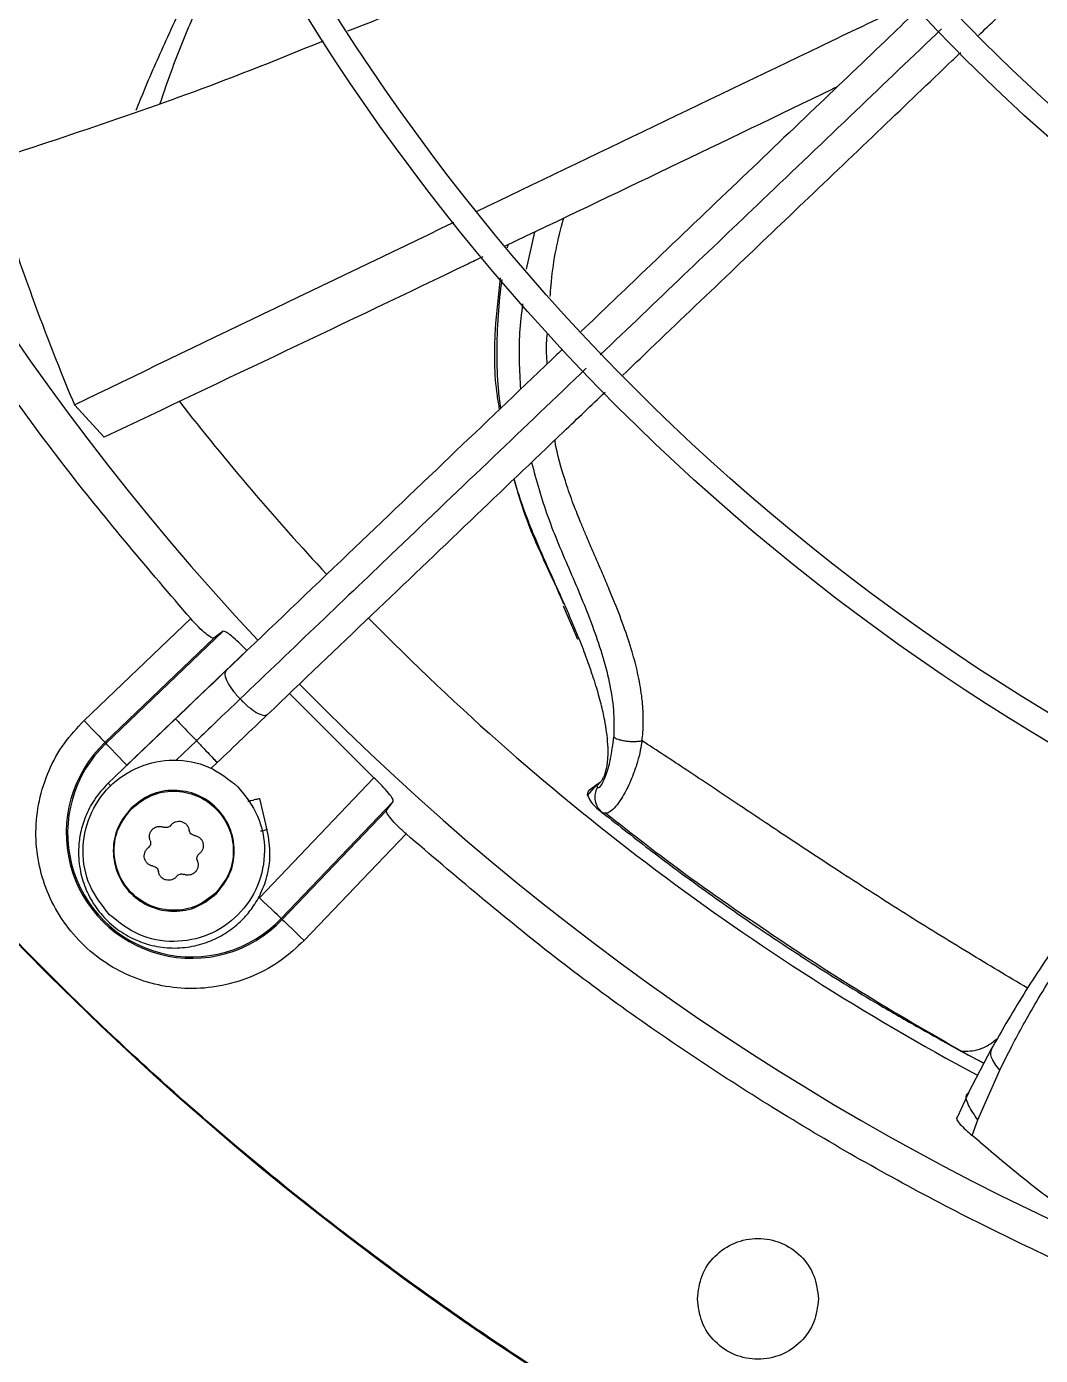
# Model space of a CAD drawing. Header units: inches. Extents: x 1229 to 1453, y -1023 to -720.
# Drawn here: x 1305.8 to 1309.77, y -875.03 to -869.83 of the extents above; entities that cross this region are included whole.
import ezdxf

# ---------------------------------------------------------------- set-up
doc = ezdxf.new("R2010")
doc.units = ezdxf.units.IN
doc.header["$MEASUREMENT"] = 0

msp = doc.modelspace()

# ---------------------------------------------------------------- linework, layer by layer
at = {"color": 18, "linetype": 'Continuous', "lineweight": 25, "true_color": 0x000000}
for p, q in [((1307.7887, -870.6366), (1307.7563, -870.7815)), ((1307.6834, -870.6983), (1307.6858, -870.686)), ((1305.9904, -871.3117), (1306.1063, -871.439)), ((1307.9013, -872.0977), (1307.9563, -872.2278)), ((1306.0283, -872.5464), (1306.4451, -872.148)), ((1306.1099, -872.6318), (1306.536, -872.2245)), ((1306.5722, -872.1976), (1306.1138, -872.6358)), ((1306.5722, -872.1976), (1306.536, -872.2245)), ((1306.6641, -872.2732), (1306.1954, -872.7212)), ((1307.1615, -872.7706), (1306.8315, -872.4406)), ((1306.3858, -872.5399), (1306.121, -872.7929)), ((1306.1138, -872.6358), (1306.1099, -872.6318)), ((1306.4674, -872.6253), (1306.3877, -872.7015)), ((1306.5239, -872.7346), (1306.549, -872.7107)), ((1306.7135, -873.2393), (1307.1615, -872.7706)), ((1307.9963, -872.8396), (1308.0317, -872.7997)), ((1308.0373, -872.7935), (1308.0001, -872.8216)), ((1308.0317, -872.7997), (1308.0348, -872.7973)), ((1308.0317, -872.7997), (1308.0355, -872.8076)), ((1308.0439, -872.7882), (1308.0407, -872.7901)), ((1306.7445, -872.974), (1306.7147, -872.8518)), ((1307.9963, -872.8396), (1307.9954, -872.8357)), ((1307.237, -872.8625), (1306.7988, -873.3209)), ((1307.2101, -872.8987), (1306.8028, -873.3247)), ((1307.2101, -872.8987), (1307.237, -872.8625)), ((1308.0315, -872.8884), (1308.0547, -872.907)), ((1308.0493, -872.9023), (1308.0568, -872.9071)), ((1307.2866, -872.9896), (1306.8882, -873.4063)), ((1306.8028, -873.3247), (1306.7988, -873.3209)), ((1309.3631, -873.7867), (1309.4486, -873.8353)), ((1309.4486, -873.8352), (1309.5447, -873.8866)), ((1309.4489, -873.8346), (1309.4568, -873.8387)), ((1309.5748, -873.8289), (1309.4837, -874.0035)), ((1309.5219, -874.1081), (1309.6073, -873.9134)), ((1309.4846, -874.0016), (1309.442, -874.0954)), ((1309.4988, -874.1688), (1309.5219, -874.1081)), ((1309.5294, -874.1933), (1309.4988, -874.1688))]:
    msp.add_line(p, q, dxfattribs=at)
at = {"color": 18, "linetype": 'Continuous', "lineweight": 25, "true_color": 0x000000, "flags": 128}
for points in [[(1306.0283, -872.5464), (1306.0441, -872.5629), (1306.0592, -872.5788), (1306.0732, -872.5934), (1306.0855, -872.6063), (1306.0957, -872.6169), (1306.1033, -872.6249), (1306.1081, -872.6299), (1306.1099, -872.6318)], [(1306.1954, -872.7212), (1306.1796, -872.7047), (1306.1645, -872.6889), (1306.1505, -872.6742), (1306.1382, -872.6614), (1306.128, -872.6507), (1306.1204, -872.6428), (1306.1156, -872.6377), (1306.1138, -872.6358)], [(1306.7988, -873.3209), (1306.7969, -873.3191), (1306.7919, -873.3143), (1306.7839, -873.3066), (1306.7733, -873.2965), (1306.7604, -873.2842), (1306.7458, -873.2702), (1306.7299, -873.255), (1306.7135, -873.2393)], [(1306.8028, -873.3247), (1306.8047, -873.3265), (1306.8098, -873.3314), (1306.8177, -873.339), (1306.8284, -873.3491), (1306.8412, -873.3614), (1306.8559, -873.3754), (1306.8717, -873.3906), (1306.8882, -873.4063)]]:
    msp.add_lwpolyline(points, dxfattribs=at)
at = {"color": 18, "linetype": 'Continuous', "lineweight": 25, "true_color": 0x000000}
for radius in [11.7126, 8.5704, 8.472, 6.6478, 6.5493, 4.7037, 4.6053]:
    msp.add_circle((1314.1739, -865.2608), radius, dxfattribs=at)
for centre, radius, start, end in [((1314.1739, -865.2608), 10.2157, 134.36248, 223.03765), ((1314.1739, -865.2608), 12.9331, 193.26667, 248.51312), ((1314.1739, -865.2608), 9.8425, 217.84433, 223.01247), ((1314.1739, -865.2608), 9.8425, 224.38828, 241.78244), ((1314.1739, -865.2608), 10.2157, 224.36307, 313.03719), ((1306.4486, -872.9861), 0.4901, 133.7094, 316.2906), ((1306.4486, -872.9861), 0.4845, 133.7094, 316.2906)]:
    msp.add_arc(centre, radius, start, end, dxfattribs=at)
for points, knots in [([(1325.8834, -865.2608), (1325.8786, -865.5163), (1325.8689, -866.0272), (1325.7909, -866.7903), (1325.6667, -867.5468), (1325.4924, -868.2936), (1325.2699, -869.0274), (1324.9998, -869.745), (1324.6833, -870.4435), (1324.3218, -871.1197), (1323.9169, -871.7709), (1323.4703, -872.3942), (1322.9838, -872.9869), (1322.4597, -873.5466), (1321.9, -874.0708), (1321.3073, -874.5572), (1320.684, -875.0039), (1320.0328, -875.4088), (1319.3565, -875.7703), (1318.6581, -876.0867), (1317.9404, -876.3568), (1317.2067, -876.5794), (1316.4599, -876.7535), (1315.7033, -876.8784), (1314.9402, -876.9536), (1314.1739, -876.9787), (1313.4075, -876.9536), (1312.6444, -876.8784), (1311.8878, -876.7535), (1311.141, -876.5794), (1310.4073, -876.3568), (1309.6896, -876.0867), (1308.9912, -875.7702), (1308.3149, -875.4088), (1307.6637, -875.0039), (1307.0405, -874.5572), (1306.4477, -874.0708), (1305.8881, -873.5466), (1305.3639, -872.9869), (1304.8774, -872.3942), (1304.4308, -871.7709), (1304.0259, -871.1197), (1303.6644, -870.4435), (1303.3479, -869.745), (1303.0778, -869.0274), (1302.8553, -868.2936), (1302.681, -867.5468), (1302.5568, -866.7903), (1302.4788, -866.0272), (1302.4692, -865.5163), (1302.4643, -865.2608)], [0, 0, 0, 0, 0.020833, 0.041667, 0.0625, 0.083333, 0.104167, 0.125, 0.145833, 0.166667, 0.1875, 0.208333, 0.229167, 0.25, 0.270833, 0.291667, 0.3125, 0.333333, 0.354167, 0.375, 0.395833, 0.416667, 0.4375, 0.458333, 0.479167, 0.5, 0.520833, 0.541667, 0.5625, 0.583333, 0.604167, 0.625, 0.645833, 0.666667, 0.6875, 0.708333, 0.729167, 0.75, 0.770833, 0.791667, 0.8125, 0.833333, 0.854167, 0.875, 0.895833, 0.916667, 0.9375, 0.958333, 0.979167, 1, 1, 1, 1]), ([(1306.4451, -872.148), (1306.2819, -871.957), (1305.9556, -871.5749), (1305.5206, -870.9586), (1305.1285, -870.3147), (1304.7851, -869.6434), (1304.4911, -868.949), (1304.2486, -868.2351), (1304.0584, -867.5054), (1303.9228, -866.7639), (1303.8375, -866.0143), (1303.8269, -865.512), (1303.8217, -865.2608)], [0, 0, 0, 0, 0.1, 0.2, 0.3, 0.4, 0.5, 0.6, 0.7, 0.8, 0.9, 1, 1, 1, 1]), ([(1309.5238, -869.8679), (1309.5715, -869.8223), (1309.6931, -869.7061), (1309.9009, -869.5075), (1310.1369, -869.282), (1310.3659, -869.0631), (1310.5679, -868.8701), (1310.7292, -868.7159), (1310.8237, -868.6257), (1310.859, -868.5919)], [0, 0, 0, 0, 0.107797, 0.274517, 0.468021, 0.638557, 0.78875, 0.92088, 1, 1, 1, 1]), ([(1307.0597, -869.8502), (1307.2223, -869.7862), (1307.6971, -869.5994), (1308.2605, -869.3447), (1308.6535, -869.1406), (1308.7489, -869.0911)], [0, 0, 0, 0, 0.282847, 0.825958, 1, 1, 1, 1]), ([(1306.6273, -869.3181), (1306.6039, -869.3627), (1306.5555, -869.4547), (1306.4829, -869.6004), (1306.4152, -869.7415), (1306.3562, -869.8693), (1306.3074, -869.9785), (1306.2659, -870.0745), (1306.2415, -870.1353), (1306.2309, -870.1617)], [0, 0, 0, 0, 0.162065, 0.334016, 0.522299, 0.662138, 0.782984, 0.905809, 1, 1, 1, 1]), ([(1306.3257, -870.1336), (1306.3416, -870.0869), (1306.3808, -869.9713), (1306.4739, -869.7474), (1306.5658, -869.5407), (1306.6383, -869.4081), (1306.656, -869.3757)], [0, 0, 0, 0, 0.183146, 0.453263, 0.866217, 1, 1, 1, 1]), ([(1307.5621, -870.5558), (1308.0248, -870.3334), (1308.5916, -870.061), (1309.1601, -869.7885), (1309.2645, -869.7384)], [0, 0, 0, 0, 0.816319, 1, 1, 1, 1]), ([(1309.2882, -869.7662), (1309.2513, -869.8015), (1309.1168, -869.9301), (1308.8743, -870.1618), (1308.5561, -870.4658), (1308.251, -870.7574), (1308.0545, -870.9452), (1307.9703, -871.0257)], [0, 0, 0, 0, 0.083548, 0.304273, 0.549894, 0.807023, 1, 1, 1, 1]), ([(1309.3794, -869.8424), (1309.2676, -869.9493), (1309.0339, -870.1727), (1308.6979, -870.4937), (1308.3651, -870.8117), (1308.1544, -871.0131), (1308.046, -871.1167)], [0, 0, 0, 0, 0.250239, 0.523314, 0.754844, 1, 1, 1, 1]), ([(1305.6488, -870.3637), (1305.9707, -870.258), (1306.414, -870.1125), (1306.8458, -869.9366), (1306.9639, -869.8885)], [0, 0, 0, 0, 0.726359, 1, 1, 1, 1]), ([(1308.1344, -871.1956), (1308.17, -871.1616), (1308.3096, -871.0281), (1308.5454, -870.8028), (1308.8475, -870.5141), (1309.1366, -870.2379), (1309.341, -870.0426), (1309.4435, -869.9446), (1309.4544, -869.9342)], [0, 0, 0, 0, 0.0814873, 0.3197252, 0.5373894, 0.7686628, 0.9752676, 1, 1, 1, 1]), ([(1308.9718, -870.0686), (1308.9656, -870.0716), (1308.533, -870.2812), (1308.1006, -870.4878), (1307.6745, -870.6914)], [0, 0, 0, 0, 0.014485, 1, 1, 1, 1]), ([(1305.6488, -870.3637), (1305.6661, -870.4194), (1305.6997, -870.5271), (1305.7515, -870.6818), (1305.806, -870.8372), (1305.8642, -870.9947), (1305.9266, -871.1561), (1305.9694, -871.2605), (1305.9904, -871.3117)], [0, 0, 0, 0, 0.173712, 0.335417, 0.485076, 0.663267, 0.834916, 1, 1, 1, 1]), ([(1305.9904, -871.3117), (1306.4823, -871.0749), (1306.9759, -870.8372), (1307.4713, -870.5994), (1307.473, -870.5986)], [0, 0, 0, 0, 0.996593, 1, 1, 1, 1]), ([(1307.85, -870.8885), (1307.8511, -870.8739), (1307.858, -870.7769), (1307.877, -870.6735), (1307.9018, -870.5873), (1307.9035, -870.5815)], [0, 0, 0, 0, 0.141269, 0.942004, 1, 1, 1, 1]), ([(1307.5869, -870.7335), (1307.5672, -870.7429), (1307.0731, -870.9802), (1306.5798, -871.2143), (1306.1063, -871.439)], [0, 0, 0, 0, 0.039923, 1, 1, 1, 1]), ([(1307.6524, -871.3295), (1307.6493, -871.3118), (1307.6317, -871.2109), (1307.6312, -871.0371), (1307.6482, -870.8828), (1307.6557, -870.8149)], [0, 0, 0, 0, 0.1066829, 0.6070023, 1, 1, 1, 1]), ([(1307.657, -871.325), (1307.6536, -871.2994), (1307.6443, -871.2295), (1307.6416, -871.1076), (1307.6449, -870.9654), (1307.6564, -870.8685), (1307.662, -870.8224)], [0, 0, 0, 0, 0.156377, 0.425494, 0.726552, 1, 1, 1, 1]), ([(1307.7422, -870.9174), (1307.7376, -870.955), (1307.7238, -871.0669), (1307.73, -871.1777), (1307.7342, -871.2513)], [0, 0, 0, 0, 0.336109, 1, 1, 1, 1]), ([(1307.8387, -871.1514), (1307.8368, -871.1248), (1307.8339, -871.0852), (1307.8377, -871.0452), (1307.839, -871.032)], [0, 0, 0, 0, 0.672927, 1, 1, 1, 1]), ([(1307.8985, -871.0943), (1307.8839, -871.1082), (1307.7362, -871.2494), (1307.4473, -871.5254), (1307.0226, -871.9313), (1306.7321, -872.209), (1306.582, -872.3524)], [0, 0, 0, 0, 0.032896, 0.333488, 0.65575, 1, 1, 1, 1]), ([(1307.9911, -871.1692), (1307.87, -871.2849), (1307.623, -871.521), (1307.2756, -871.8529), (1306.9456, -872.1683), (1306.7415, -872.3633), (1306.638, -872.4622)], [0, 0, 0, 0, 0.266548, 0.544123, 0.768951, 1, 1, 1, 1]), ([(1306.7452, -872.5231), (1306.8813, -872.3931), (1307.1452, -872.1409), (1307.5313, -871.7719), (1307.8351, -871.4816), (1308.0108, -871.3137), (1308.0649, -871.2621)], [0, 0, 0, 0, 0.311548, 0.603973, 0.878038, 1, 1, 1, 1]), ([(1308.2092, -872.6257), (1308.2103, -872.6145), (1308.2127, -872.5918), (1308.214, -872.5563), (1308.2137, -872.5193), (1308.2115, -872.4838), (1308.2057, -872.4303), (1308.1935, -872.3619), (1308.1696, -872.2713), (1308.1375, -872.175), (1308.106, -872.0948), (1308.0777, -872.0259), (1308.0519, -871.965), (1308.0222, -871.8965), (1307.9958, -871.8352), (1307.9782, -871.7935), (1307.9646, -871.7605), (1307.9514, -871.7276), (1307.9365, -871.6888), (1307.9221, -871.6488), (1307.8972, -871.5723), (1307.8769, -871.5066), (1307.8689, -871.4514), (1307.8686, -871.4496)], [0, 0, 0, 0, 0.0270423, 0.0552845, 0.0846831, 0.1152046, 0.1395977, 0.2120298, 0.2789941, 0.361372, 0.4537629, 0.4869631, 0.54233, 0.6152435, 0.670255, 0.7076151, 0.7275014, 0.7590064, 0.7959033, 0.8311815, 0.8648988, 0.9956318, 1, 1, 1, 1]), ([(1307.7768, -871.5373), (1307.7966, -871.6084), (1307.8373, -871.7549), (1307.9281, -871.9614), (1308.0172, -872.1733), (1308.0763, -872.357), (1308.1005, -872.5054), (1308.0993, -872.5759), (1308.0987, -872.6107)], [0, 0, 0, 0, 0.196215, 0.404211, 0.608038, 0.807201, 0.904799, 1, 1, 1, 1]), ([(1307.904, -872.0917), (1307.8888, -872.0575), (1307.84, -871.9472), (1307.7637, -871.7909), (1307.7245, -871.6566), (1307.7087, -871.6024)], [0, 0, 0, 0, 0.211327, 0.681394, 1, 1, 1, 1]), ([(1307.9639, -872.2288), (1307.9596, -872.2181), (1307.9484, -872.1906), (1307.9271, -872.1402), (1307.8969, -872.0713), (1307.8623, -871.9945), (1307.8302, -871.923), (1307.8044, -871.8638), (1307.7832, -871.8135), (1307.7593, -871.754), (1307.7351, -871.6871), (1307.7175, -871.6326), (1307.7102, -871.6049), (1307.7093, -871.6018)], [0, 0, 0, 0, 0.050654, 0.129517, 0.240157, 0.382651, 0.503208, 0.589188, 0.670392, 0.746815, 0.874475, 0.985894, 1, 1, 1, 1]), ([(1306.536, -872.2245), (1306.5331, -872.2245), (1306.5272, -872.2245), (1306.5047, -872.2078), (1306.476, -872.1815), (1306.4553, -872.1591), (1306.4451, -872.148)], [0, 0, 0, 0, 0.252798, 0.503601, 0.755766, 1, 1, 1, 1]), ([(1306.6641, -872.2732), (1306.6536, -872.2623), (1306.6325, -872.2403), (1306.6035, -872.2143), (1306.5809, -872.1976), (1306.5751, -872.1976), (1306.5722, -872.1976)], [0, 0, 0, 0, 0.244784, 0.49675, 0.747378, 1, 1, 1, 1]), ([(1308.0348, -872.7973), (1308.0372, -872.7955), (1308.0429, -872.7914), (1308.0505, -872.7825), (1308.0575, -872.7715), (1308.0641, -872.7573), (1308.0694, -872.7402), (1308.0736, -872.7179), (1308.0767, -872.6866), (1308.0764, -872.6438), (1308.0715, -872.5935), (1308.0627, -872.5401), (1308.0491, -872.4799), (1308.0344, -872.4278), (1308.0223, -872.3892), (1308.0142, -872.3646), (1308.0044, -872.3361), (1307.9928, -872.3037), (1307.9792, -872.2676), (1307.9695, -872.2421), (1307.964, -872.2289), (1307.9639, -872.2288)], [0, 0, 0, 0, 0.032636, 0.076037, 0.116202, 0.153152, 0.206735, 0.249654, 0.303413, 0.394056, 0.47299, 0.541348, 0.63507, 0.736494, 0.766177, 0.801543, 0.84258, 0.88927, 0.941595, 0.999521, 1, 1, 1, 1]), ([(1306.582, -872.3524), (1306.5499, -872.3831), (1306.4856, -872.4445), (1306.4191, -872.5081), (1306.3858, -872.5399)], [0, 0, 0, 0, 0.5, 1, 1, 1, 1]), ([(1306.582, -872.3524), (1306.5799, -872.357), (1306.5756, -872.3663), (1306.5867, -872.3949), (1306.6079, -872.4285), (1306.628, -872.451), (1306.638, -872.4622)], [0, 0, 0, 0, 0.257051, 0.5141, 0.757047, 1, 1, 1, 1]), ([(1306.638, -872.4622), (1306.6067, -872.4921), (1306.5507, -872.5456), (1306.4928, -872.6009), (1306.4674, -872.6253)], [0, 0, 0, 0, 0.559888, 1, 1, 1, 1]), ([(1306.638, -872.4622), (1306.6488, -872.4727), (1306.6703, -872.4938), (1306.7029, -872.5165), (1306.731, -872.5289), (1306.7405, -872.5251), (1306.7452, -872.5231)], [0, 0, 0, 0, 0.2429508, 0.4859025, 0.742956, 1, 1, 1, 1]), ([(1306.8882, -873.4063), (1306.8594, -873.4333), (1306.8007, -873.4881), (1306.6934, -873.5471), (1306.5759, -873.5852), (1306.4536, -873.5983), (1306.3336, -873.5872), (1306.2186, -873.5533), (1306.1112, -873.4971), (1306.0155, -873.4191), (1305.9376, -873.3234), (1305.8813, -873.216), (1305.8474, -873.1011), (1305.8364, -872.981), (1305.8495, -872.8588), (1305.8876, -872.7413), (1305.9466, -872.6339), (1306.0014, -872.5753), (1306.0283, -872.5464)], [0, 0, 0, 0, 0.060996, 0.124061, 0.187994, 0.25149, 0.313297, 0.373713, 0.436214, 0.500001, 0.563788, 0.626287, 0.686703, 0.74851, 0.812007, 0.87594, 0.939005, 1, 1, 1, 1]), ([(1306.3858, -872.5399), (1306.3871, -872.5412), (1306.3897, -872.5439), (1306.4092, -872.5644), (1306.4362, -872.5927), (1306.457, -872.6144), (1306.4674, -872.6253)], [0, 0, 0, 0, 0.257051, 0.514097, 0.757047, 1, 1, 1, 1]), ([(1306.549, -872.7107), (1306.5823, -872.6789), (1306.6488, -872.6152), (1306.7131, -872.5538), (1306.7452, -872.5231)], [0, 0, 0, 0, 0.5, 1, 1, 1, 1]), ([(1306.4674, -872.6253), (1306.4778, -872.6361), (1306.4985, -872.6579), (1306.5255, -872.6861), (1306.5451, -872.7066), (1306.5477, -872.7093), (1306.549, -872.7107)], [0, 0, 0, 0, 0.242948, 0.48591, 0.742952, 1, 1, 1, 1]), ([(1308.0355, -872.8076), (1308.0389, -872.8085), (1308.0457, -872.8104), (1308.0658, -872.7675), (1308.0874, -872.702), (1308.0949, -872.641), (1308.0987, -872.6107)], [0, 0, 0, 0, 0.244465, 0.494333, 0.747922, 1, 1, 1, 1]), ([(1308.2092, -872.6257), (1308.207, -872.6382), (1308.2023, -872.6661), (1308.191, -872.7102), (1308.1767, -872.753), (1308.161, -872.791), (1308.1453, -872.8232), (1308.1265, -872.8557), (1308.1058, -872.884), (1308.078, -872.9112), (1308.0639, -872.9087), (1308.0547, -872.907)], [0, 0, 0, 0, 0.072105, 0.161197, 0.268568, 0.350796, 0.43457, 0.526811, 0.651246, 0.771788, 1, 1, 1, 1]), ([(1308.0987, -872.6107), (1308.1007, -872.6122), (1308.1048, -872.6154), (1308.115, -872.6197), (1308.1281, -872.6235), (1308.1438, -872.6263), (1308.161, -872.628), (1308.1784, -872.6284), (1308.1947, -872.6276), (1308.2045, -872.6263), (1308.2092, -872.6257)], [0, 0, 0, 0, 0.114966, 0.238118, 0.367405, 0.50001, 0.632592, 0.761862, 0.885042, 1, 1, 1, 1]), ([(1309.7158, -873.5927), (1309.639, -873.5471), (1309.4783, -873.4517), (1309.2366, -873.3017), (1308.9964, -873.1475), (1308.7739, -873.0011), (1308.5723, -872.866), (1308.3876, -872.7425), (1308.2675, -872.6639), (1308.2092, -872.6257)], [0, 0, 0, 0, 0.149671, 0.313004, 0.476343, 0.62737, 0.758625, 0.882805, 1, 1, 1, 1]), ([(1306.1284, -873.3062), (1306.0994, -873.2697), (1306.0413, -873.1965), (1306.0159, -873.0552), (1306.043, -872.9167), (1306.1219, -872.7986), (1306.24, -872.7197), (1306.3785, -872.6926), (1306.5198, -872.718), (1306.593, -872.7761), (1306.6295, -872.8051)], [0, 0, 0, 0, 0.125, 0.25, 0.375, 0.5, 0.624999, 0.75, 0.874997, 1, 1, 1, 1]), ([(1306.1225, -872.7914), (1306.1035, -872.8121), (1306.0675, -872.8513), (1306.0332, -872.9186), (1306.0139, -872.9816), (1306.0048, -873.0506), (1306.0091, -873.1242), (1306.0312, -873.2019), (1306.0678, -873.2715), (1306.119, -873.3328), (1306.1823, -873.3821), (1306.2546, -873.4169), (1306.3326, -873.4356), (1306.4123, -873.4373), (1306.4885, -873.4227), (1306.5462, -873.3989), (1306.5876, -873.3742), (1306.6193, -873.3511), (1306.6535, -873.3197), (1306.6896, -873.276), (1306.7234, -873.218), (1306.7485, -873.1448), (1306.7598, -873.057), (1306.7481, -872.9962), (1306.742, -872.9642)], [0, 0, 0, 0, 0.0533824, 0.1009312, 0.1426403, 0.1785036, 0.2332098, 0.2817654, 0.3315116, 0.3821065, 0.432737, 0.4833659, 0.5339976, 0.5846254, 0.6342122, 0.6807424, 0.7028695, 0.726028, 0.7553995, 0.7912982, 0.8337157, 0.8826452, 0.9380768, 1, 1, 1, 1]), ([(1306.1225, -872.7914), (1306.1231, -872.792), (1306.1237, -872.7926), (1306.1314, -872.8007), (1306.1328, -872.8022)], [0, 0, 0, 0, 0.81299, 1, 1, 1, 1]), ([(1306.6295, -872.8051), (1306.6586, -872.8417), (1306.7166, -872.9148), (1306.7421, -873.0561), (1306.715, -873.1947), (1306.6361, -873.3128), (1306.518, -873.3917), (1306.3794, -873.4188), (1306.2381, -873.3933), (1306.165, -873.3353), (1306.1284, -873.3062)], [0, 0, 0, 0, 0.124998, 0.249999, 0.374999, 0.499997, 0.625001, 0.749998, 0.875, 1, 1, 1, 1]), ([(1307.237, -872.8625), (1307.237, -872.8596), (1307.237, -872.8538), (1307.2204, -872.8312), (1307.1943, -872.8022), (1307.1723, -872.781), (1307.1615, -872.7706)], [0, 0, 0, 0, 0.252623, 0.50325, 0.755212, 1, 1, 1, 1]), ([(1308.0547, -872.907), (1308.0482, -872.9007), (1308.0349, -872.8876), (1308.0253, -872.8608), (1308.0246, -872.8324), (1308.032, -872.8157), (1308.0355, -872.8076)], [0, 0, 0, 0, 0.245999, 0.505279, 0.761668, 1, 1, 1, 1]), ([(1308.0446, -872.7908), (1308.044, -872.7909), (1308.0421, -872.7911), (1308.0392, -872.7923), (1308.0351, -872.7948), (1308.033, -872.7977), (1308.0317, -872.7997)], [0, 0, 0, 0, 0.1162568, 0.3486718, 0.5764603, 1, 1, 1, 1]), ([(1306.546, -873.2227), (1306.5654, -873.1983), (1306.6041, -873.1496), (1306.621, -873.0554), (1306.603, -872.963), (1306.5504, -872.8843), (1306.4717, -872.8317), (1306.3793, -872.8136), (1306.2851, -872.8306), (1306.2363, -872.8693), (1306.2119, -872.8886)], [0, 0, 0, 0, 0.124998, 0.249999, 0.374999, 0.499997, 0.624999, 0.749999, 0.874998, 1, 1, 1, 1]), ([(1306.2144, -872.8911), (1306.2384, -872.872), (1306.2864, -872.8339), (1306.3793, -872.8171), (1306.4703, -872.8349), (1306.5479, -872.8868), (1306.5997, -872.9644), (1306.6175, -873.0554), (1306.6008, -873.1482), (1306.5626, -873.1963), (1306.5436, -873.2203)], [0, 0, 0, 0, 0.125002, 0.250001, 0.374999, 0.500001, 0.625, 0.750001, 0.875002, 1, 1, 1, 1]), ([(1306.7132, -872.8522), (1306.7136, -872.8521), (1306.7152, -872.8517), (1306.7043, -872.8543), (1306.6878, -872.8584), (1306.6726, -872.8621), (1306.6683, -872.8631)], [0, 0, 0, 0, 0.12422, 0.48944, 0.854963, 1, 1, 1, 1]), ([(1308.0005, -872.8214), (1308.0001, -872.8217), (1307.9985, -872.823), (1307.9967, -872.8263), (1307.9951, -872.831), (1307.9953, -872.8341), (1307.9954, -872.8357)], [0, 0, 0, 0, 0.0775977, 0.3706838, 0.6689054, 1, 1, 1, 1]), ([(1307.9963, -872.8396), (1308.0004, -872.8486), (1308.0089, -872.8676), (1308.0238, -872.8813), (1308.0315, -872.8884)], [0, 0, 0, 0, 0.478631, 1, 1, 1, 1]), ([(1306.2119, -872.8886), (1306.1926, -872.913), (1306.1539, -872.9618), (1306.1369, -873.056), (1306.155, -873.1483), (1306.2076, -873.2271), (1306.2863, -873.2797), (1306.3787, -873.2977), (1306.4729, -873.2808), (1306.5216, -873.2421), (1306.546, -873.2227)], [0, 0, 0, 0, 0.125001, 0.25, 0.375, 0.500001, 0.625002, 0.75, 0.874999, 1, 1, 1, 1]), ([(1306.5436, -873.2203), (1306.5196, -873.2393), (1306.4715, -873.2775), (1306.3787, -873.2942), (1306.2877, -873.2764), (1306.2101, -873.2246), (1306.1582, -873.147), (1306.1404, -873.056), (1306.1572, -872.9631), (1306.1953, -872.9151), (1306.2144, -872.8911)], [0, 0, 0, 0, 0.125002, 0.25, 0.374998, 0.499999, 0.625, 0.75, 0.874999, 1, 1, 1, 1]), ([(1307.2866, -872.9896), (1307.2756, -872.9794), (1307.2532, -872.9587), (1307.2269, -872.9299), (1307.2101, -872.9074), (1307.2101, -872.9016), (1307.2101, -872.8987)], [0, 0, 0, 0, 0.244228, 0.496405, 0.7472, 1, 1, 1, 1]), ([(1308.0547, -872.907), (1308.1192, -872.9579), (1308.2471, -873.0587), (1308.4498, -873.2083), (1308.6529, -873.3512), (1308.7927, -873.4429), (1308.8585, -873.4861)], [0, 0, 0, 0, 0.248583, 0.4931128, 0.7613408, 1, 1, 1, 1]), ([(1308.0662, -872.9069), (1308.1367, -872.9626), (1308.3362, -873.12), (1308.6697, -873.3532), (1309.0654, -873.6128), (1309.3329, -873.767), (1309.4667, -873.8441)], [0, 0, 0, 0, 0.1541255, 0.436157, 0.7180716, 1, 1, 1, 1]), ([(1306.2955, -872.9722), (1306.2984, -872.9697), (1306.3044, -872.9646), (1306.3156, -872.9607), (1306.3277, -872.9598), (1306.3353, -872.9621), (1306.3394, -872.9634)], [0, 0, 0, 0, 0.240789, 0.490827, 0.727523, 1, 1, 1, 1]), ([(1306.3671, -872.956), (1306.3654, -872.9579), (1306.3619, -872.9617), (1306.3546, -872.9648), (1306.3468, -872.9657), (1306.3419, -872.9642), (1306.3394, -872.9634)], [0, 0, 0, 0, 0.25606, 0.500209, 0.743992, 1, 1, 1, 1]), ([(1306.3671, -872.956), (1306.37, -872.9528), (1306.3755, -872.947), (1306.3864, -872.9417), (1306.3979, -872.9396), (1306.4097, -872.9411), (1306.4206, -872.9457), (1306.4295, -872.9532), (1306.4364, -872.9633), (1306.4381, -872.9711), (1306.4391, -872.9752)], [0, 0, 0, 0, 0.1361948, 0.2545558, 0.3795603, 0.4999804, 0.6203724, 0.7453897, 0.8637246, 1, 1, 1, 1]), ([(1306.2867, -873.0161), (1306.2875, -873.0186), (1306.289, -873.0234), (1306.2881, -873.0313), (1306.285, -873.0385), (1306.2812, -873.0421), (1306.2793, -873.0438)], [0, 0, 0, 0, 0.253955, 0.496823, 0.744134, 1, 1, 1, 1]), ([(1306.2867, -873.0161), (1306.2854, -873.012), (1306.2831, -873.0044), (1306.284, -872.9923), (1306.2879, -872.9811), (1306.293, -872.9751), (1306.2955, -872.9722)], [0, 0, 0, 0, 0.272448, 0.509111, 0.759138, 1, 1, 1, 1]), ([(1306.4594, -872.9956), (1306.4568, -872.995), (1306.4518, -872.9938), (1306.4455, -872.9891), (1306.4408, -872.9828), (1306.4397, -872.9778), (1306.4391, -872.9752)], [0, 0, 0, 0, 0.2559923, 0.4999622, 0.7439762, 1, 1, 1, 1]), ([(1306.4594, -872.9956), (1306.4636, -872.9965), (1306.4714, -872.9983), (1306.4814, -873.0052), (1306.4889, -873.0141), (1306.4936, -873.025), (1306.495, -873.0367), (1306.4929, -873.0483), (1306.4877, -873.0592), (1306.4818, -873.0647), (1306.4787, -873.0675)], [0, 0, 0, 0, 0.136257, 0.254638, 0.379615, 0.500029, 0.62154, 0.744012, 0.866502, 1, 1, 1, 1]), ([(1306.7443, -872.9733), (1306.7429, -872.9736), (1306.7407, -872.9741), (1306.7248, -872.978), (1306.7182, -872.9796)], [0, 0, 0, 0, 0.587321, 1, 1, 1, 1]), ([(1321.0611, -872.9896), (1320.8701, -873.1527), (1320.488, -873.4791), (1319.8717, -873.9141), (1319.2278, -874.3062), (1318.5565, -874.6496), (1317.8621, -874.9435), (1317.1482, -875.1861), (1316.4185, -875.3761), (1315.6769, -875.5125), (1314.9274, -875.5947), (1314.1739, -875.6221), (1313.4203, -875.5947), (1312.6708, -875.5125), (1311.9292, -875.3761), (1311.1995, -875.1861), (1310.4856, -874.9435), (1309.7912, -874.6496), (1309.1199, -874.3062), (1308.476, -873.9141), (1307.8597, -873.4791), (1307.4776, -873.1527), (1307.2866, -872.9896)], [0, 0, 0, 0, 0.0500001, 0.1, 0.15, 0.1999999, 0.25, 0.3, 0.35, 0.4000001, 0.45, 0.5000001, 0.5499999, 0.5999999, 0.65, 0.7, 0.75, 0.8000001, 0.8500001, 0.9000001, 0.9500001, 1, 1, 1, 1]), ([(1306.2985, -873.1158), (1306.2944, -873.1148), (1306.2866, -873.1131), (1306.2766, -873.1062), (1306.269, -873.0973), (1306.2643, -873.0864), (1306.263, -873.0746), (1306.265, -873.0631), (1306.2703, -873.0522), (1306.2761, -873.0467), (1306.2793, -873.0438)], [0, 0, 0, 0, 0.136215, 0.2546, 0.379581, 0.500011, 0.620405, 0.745434, 0.863751, 1, 1, 1, 1]), ([(1306.4712, -873.0953), (1306.4705, -873.0928), (1306.469, -873.0879), (1306.4699, -873.08), (1306.473, -873.0728), (1306.4768, -873.0693), (1306.4787, -873.0675)], [0, 0, 0, 0, 0.255934, 0.499866, 0.743871, 1, 1, 1, 1]), ([(1306.2985, -873.1158), (1306.3011, -873.1164), (1306.3061, -873.1175), (1306.3124, -873.1222), (1306.3171, -873.1285), (1306.3183, -873.1335), (1306.3189, -873.1361)], [0, 0, 0, 0, 0.256116, 0.500053, 0.743956, 1, 1, 1, 1]), ([(1306.4712, -873.0953), (1306.4725, -873.0992), (1306.4749, -873.1069), (1306.4739, -873.1191), (1306.47, -873.1304), (1306.465, -873.1363), (1306.4625, -873.1392)], [0, 0, 0, 0, 0.263349, 0.515158, 0.763707, 1, 1, 1, 1]), ([(1306.3908, -873.1554), (1306.3879, -873.1585), (1306.3825, -873.1644), (1306.3715, -873.1696), (1306.36, -873.1717), (1306.3483, -873.1703), (1306.3374, -873.1656), (1306.3285, -873.1581), (1306.3216, -873.1481), (1306.3198, -873.1403), (1306.3189, -873.1361)], [0, 0, 0, 0, 0.1362254, 0.2545431, 0.3795475, 0.4999676, 0.6203595, 0.7453767, 0.8637384, 1, 1, 1, 1]), ([(1306.3908, -873.1554), (1306.3926, -873.1535), (1306.3961, -873.1497), (1306.4033, -873.1466), (1306.4112, -873.1457), (1306.4161, -873.1472), (1306.4186, -873.1479)], [0, 0, 0, 0, 0.256067, 0.500072, 0.743998, 1, 1, 1, 1]), ([(1306.4625, -873.1392), (1306.4595, -873.1417), (1306.4535, -873.1468), (1306.4424, -873.1506), (1306.4303, -873.1516), (1306.4227, -873.1492), (1306.4186, -873.1479)], [0, 0, 0, 0, 0.240782, 0.490819, 0.727517, 1, 1, 1, 1]), ([(1309.8571, -873.3793), (1309.807, -873.4531), (1309.7061, -873.6015), (1309.6173, -873.7553), (1309.5727, -873.8327)], [0, 0, 0, 0, 0.497082, 1, 1, 1, 1]), ([(1309.6073, -873.9134), (1309.6228, -873.8819), (1309.6521, -873.8225), (1309.7003, -873.7333), (1309.754, -873.6396), (1309.816, -873.5376), (1309.8622, -873.4668), (1309.8855, -873.4311)], [0, 0, 0, 0, 0.190316, 0.358931, 0.546564, 0.771633, 1, 1, 1, 1]), ([(1308.8585, -873.4861), (1308.8992, -873.5121), (1308.9868, -873.5679), (1309.1285, -873.6533), (1309.2872, -873.7455), (1309.399, -873.8069), (1309.4568, -873.8387)], [0, 0, 0, 0, 0.204358, 0.439518, 0.709892, 1, 1, 1, 1]), ([(1309.4568, -873.8387), (1309.4796, -873.8392), (1309.5145, -873.8399), (1309.5646, -873.8157), (1309.5883, -873.7974), (1309.5983, -873.7896)], [0, 0, 0, 0, 0.5219845, 0.7983004, 1, 1, 1, 1]), ([(1309.4568, -873.8387), (1309.48, -873.8513), (1309.5094, -873.8672), (1309.5388, -873.8827), (1309.545, -873.886)], [0, 0, 0, 0, 0.787933, 1, 1, 1, 1]), ([(1309.6073, -873.9134), (1309.5935, -873.8954), (1309.5669, -873.8604), (1309.573, -873.8404), (1309.576, -873.8308)], [0, 0, 0, 0, 0.515764, 1, 1, 1, 1]), ([(1309.5219, -874.1081), (1309.5081, -874.0885), (1309.4796, -874.0482), (1309.4715, -874.0122), (1309.4843, -874.0026), (1309.4844, -874.0025)], [0, 0, 0, 0, 0.4849927, 0.9963332, 1, 1, 1, 1]), ([(1309.4426, -874.0957), (1309.4419, -874.0961), (1309.4332, -874.0995), (1309.4477, -874.1232), (1309.4819, -874.1536), (1309.4988, -874.1688)], [0, 0, 0, 0, 0.047971, 0.527235, 1, 1, 1, 1]), ([(1309.5294, -874.1933), (1309.5865, -874.2418), (1309.6722, -874.3145), (1309.7984, -874.4124), (1309.8559, -874.4585), (1309.8847, -874.4815)], [0, 0, 0, 0, 0.4998733, 0.7498691, 1, 1, 1, 1]), ([(1308.4258, -874.8075), (1308.4294, -874.7766), (1308.4365, -874.7148), (1308.4911, -874.6362), (1308.5692, -874.5836), (1308.662, -874.5652), (1308.7549, -874.5836), (1308.833, -874.6362), (1308.8876, -874.7148), (1308.8947, -874.7766), (1308.8983, -874.8075)], [0, 0, 0, 0, 0.125, 0.249998, 0.374999, 0.499998, 0.624998, 0.749999, 0.875, 1, 1, 1, 1]), ([(1308.8983, -874.8075), (1308.8947, -874.8385), (1308.8876, -874.9003), (1308.833, -874.9789), (1308.7549, -875.0315), (1308.662, -875.0499), (1308.5692, -875.0315), (1308.4911, -874.9789), (1308.4365, -874.9003), (1308.4294, -874.8385), (1308.4258, -874.8075)], [0, 0, 0, 0, 0.1249991, 0.2500007, 0.3750023, 0.5000018, 0.6250012, 0.7500028, 0.8750009, 1, 1, 1, 1])]:
    msp.add_open_spline(points, degree=3, knots=knots, dxfattribs=at)

doc.saveas('drawing.dxf')
